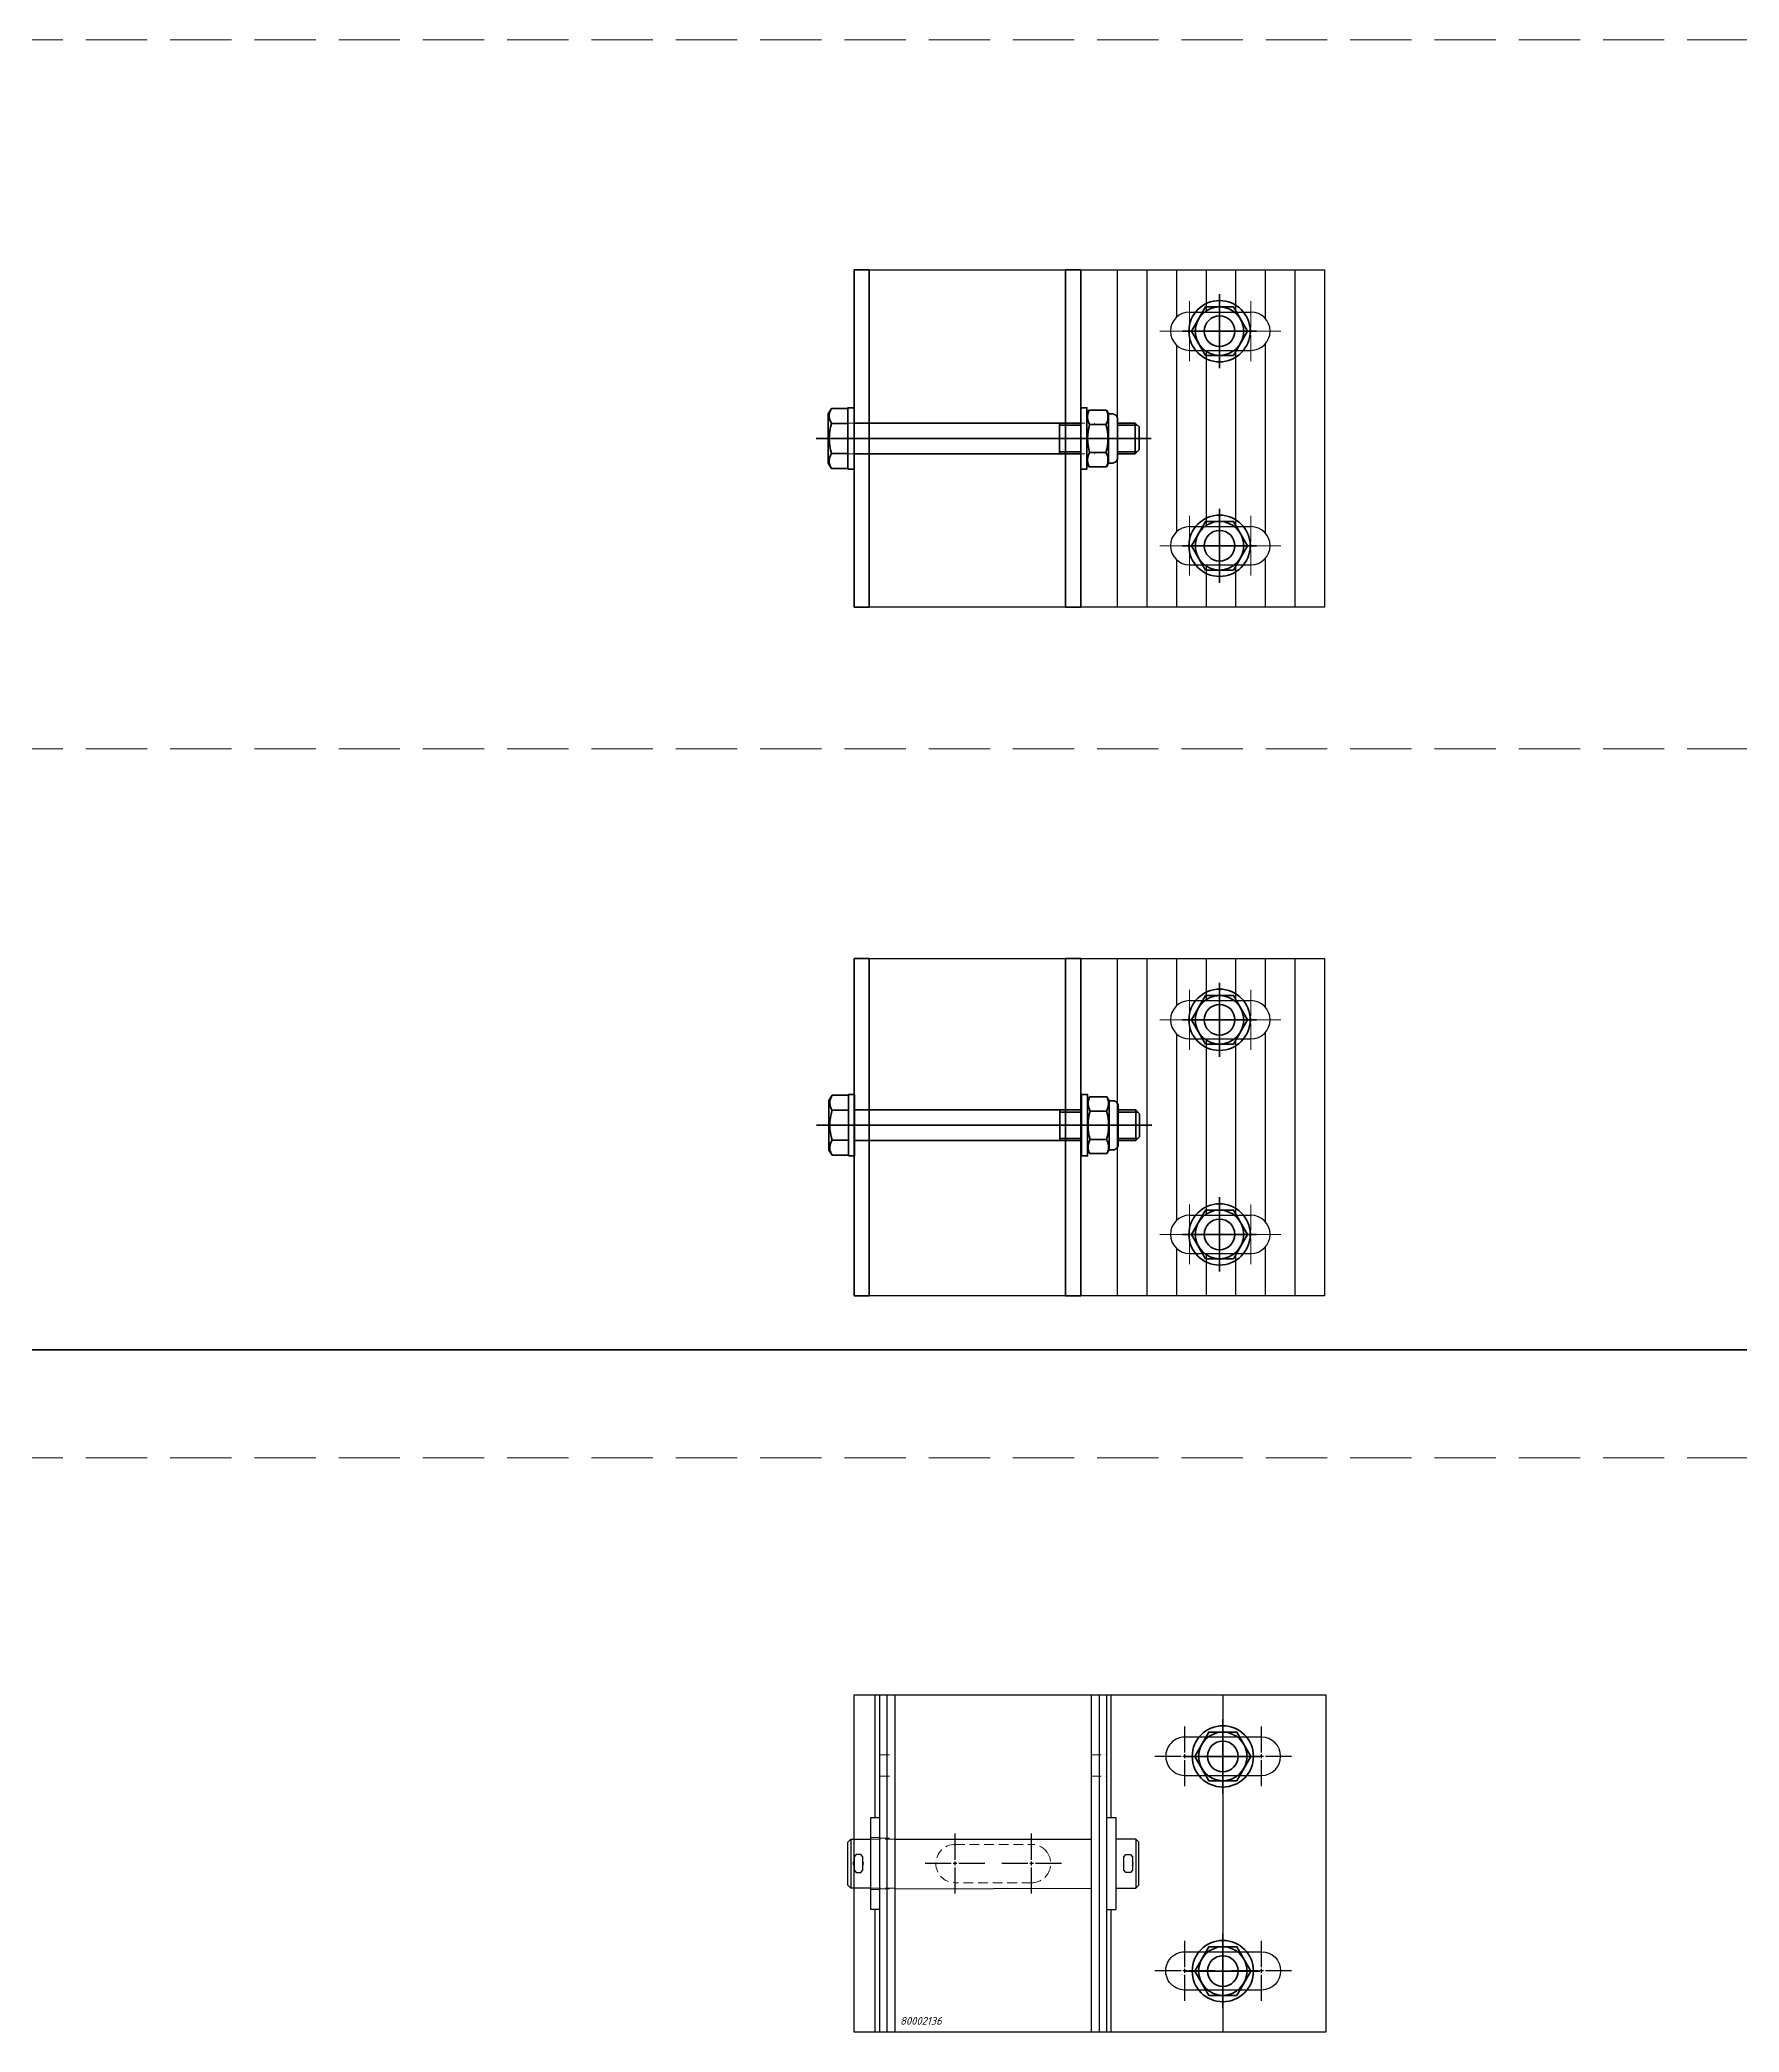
# Model space of a CAD drawing. Header units: millimetres. Extents: x -29692 to 34729, y -8412 to 43293.
# Drawn here: x -10134 to -9580, y -223 to 427 of the extents above; entities that cross this region are included whole.
import ezdxf

# ---------------------------------------------------------------- set-up
doc = ezdxf.new("R2010")
doc.units = ezdxf.units.MM
for name, pattern in [('ACAD_ISO10W100', [18, 12, -3, 0, -3]), ('CENTER2', [28.575, 19.05, -3.175, 3.175, -3.175]), ('HIDDEN2', [4.7625, 3.175, -1.5875]), ('JIS_02_4.0', [5.5, 4, -1.5])]:
    doc.linetypes.add(name, pattern=pattern)
doc.layers.get('Defpoints').update_dxf_attribs({"color": 4, "lineweight": 35})
doc.layers.add('_0_001_Профили', color=150, linetype='Continuous', lineweight=35)
doc.layers.add('_MB_hidden_0.09', color=125, linetype='HIDDEN2', lineweight=9)
doc.layers.add('_0_007_Кронштейны_01', color=30, linetype='Continuous')
doc.layers.add('_0_023 _Линия_04', color=96, linetype='JIS_02_4.0', lineweight=9, plot=False)
doc.styles.add('_DZ_2.5', font='isocpeui.ttf', dxfattribs={"height": 2.5})
doc.linetypes.add('PSK_Weld_09', pattern='A,1.499999,1e-06,[130,ltypeshp.shx,S=0.75,R=0,X=0,Y=0.75],0', length=1.5)

# ---------------------------------------------------------------- blocks, each defined once
blk = doc.blocks.new('*U256')
at = {"layer": '_0_007_Кронштейны_01', "color": 0, "linetype": 'ACAD_ISO10W100', "lineweight": 5, "transparency": 16777216}
for p, q in [((0, 1.25), (0, 9.75)), ((-9.75, 0), (-1.25, 0)), ((1.25, 0), (9.75, 0)), ((0, -9.75), (0, -1.25))]:
    blk.add_line(p, q, dxfattribs=at)
at = {"layer": '_0_007_Кронштейны_01', "color": 0, "linetype": 'Continuous', "lineweight": 5, "transparency": 16777216}
for p, q in [((-0.625, 0), (0.625, 0)), ((0, -0.625), (0, 0.625))]:
    blk.add_line(p, q, dxfattribs=at)
blk = doc.blocks.new('*U257')
at = {"layer": '_0_007_Кронштейны_01', "color": 0, "linetype": 'ACAD_ISO10W100', "lineweight": 5, "transparency": 16777216}
for p, q in [((0, 1.25), (0, 9.75)), ((-9.75, 0), (-1.25, 0)), ((1.25, 0), (9.75, 0)), ((0, -9.75), (0, -1.25))]:
    blk.add_line(p, q, dxfattribs=at)
at = {"layer": '_0_007_Кронштейны_01', "color": 0, "linetype": 'Continuous', "lineweight": 5, "transparency": 16777216}
for p, q in [((-0.625, 0), (0.625, 0)), ((0, -0.625), (0, 0.625))]:
    blk.add_line(p, q, dxfattribs=at)
blk = doc.blocks.new('*U258')
at = {"layer": '_0_007_Кронштейны_01', "color": 0, "linetype": 'ACAD_ISO10W100', "lineweight": 5, "transparency": 16777216}
for p, q in [((0, 1.25), (0, 9.75)), ((-9.75, 0), (-1.25, 0)), ((1.25, 0), (9.75, 0)), ((0, -9.75), (0, -1.25))]:
    blk.add_line(p, q, dxfattribs=at)
at = {"layer": '_0_007_Кронштейны_01', "color": 0, "linetype": 'Continuous', "lineweight": 5, "transparency": 16777216}
for p, q in [((-0.625, 0), (0.625, 0)), ((0, -0.625), (0, 0.625))]:
    blk.add_line(p, q, dxfattribs=at)
blk = doc.blocks.new('*U259')
at = {"layer": '_0_007_Кронштейны_01', "color": 0, "linetype": 'ACAD_ISO10W100', "lineweight": 5, "transparency": 16777216}
for p, q in [((0, 1.25), (0, 9.75)), ((-9.75, 0), (-1.25, 0)), ((1.25, 0), (9.75, 0)), ((0, -9.75), (0, -1.25))]:
    blk.add_line(p, q, dxfattribs=at)
at = {"layer": '_0_007_Кронштейны_01', "color": 0, "linetype": 'Continuous', "lineweight": 5, "transparency": 16777216}
for p, q in [((-0.625, 0), (0.625, 0)), ((0, -0.625), (0, 0.625))]:
    blk.add_line(p, q, dxfattribs=at)
blk = doc.blocks.new('80002132_95мм_Ф1')
at = {"layer": '_0_007_Кронштейны_01'}
for p, q in [((109.5, 96.25), (129.5, 96.25)), ((109.5, 83.75), (129.5, 83.75)), ((109.5, 26.25), (129.5, 26.25)), ((109.5, 13.75), (129.5, 13.75))]:
    blk.add_line(p, q, dxfattribs=at)
at = {"layer": '_0_007_Кронштейны_01', "color": 110, "linetype": 'ACAD_ISO10W100', "lineweight": 5}
for p, q in [((-5.68, 60.01), (11.07, 60)), ((63.32, 60.01), (80.07, 60)), ((-5.68, 50.01), (11.07, 50)), ((63.32, 50.01), (80.07, 50))]:
    blk.add_line(p, q, dxfattribs=at)
at = {"layer": '_0_007_Кронштейны_01', "lineweight": 25, "ltscale": 5}
for points in [[(0, 0), (5, 0), (5, 110), (0, 110)], [(0, 110), (74, 110), (74, 0), (0, 0)], [(69, 0), (74, 0), (74, 110), (69, 110)], [(74, 110), (153.5, 110), (153.5, 0), (74, 0)]]:
    blk.add_lwpolyline(points, close=True, dxfattribs=at)
at = {"layer": '_0_007_Кронштейны_01', "linetype": 'PSK_Weld_09'}
for points in [[(0, 0), (0, 110)], [(5, 110), (5, 0)], [(69, 0), (69, 110)], [(74, 110), (74, 0)]]:
    blk.add_lwpolyline(points, dxfattribs=at)
at = {"layer": '_0_007_Кронштейны_01'}
for points in [[(85.87, 110), (85.87, 0)], [(95.53, 110), (95.53, 0)], [(105.19, 110), (105.19, 94.53)], [(114.85, 110), (114.85, 96.25)], [(124.51, 110), (124.51, 96.2)], [(134.18, 110), (134.18, 94.15)], [(143.84, 110), (143.84, 0)], [(105.19, 85.47), (105.19, 24.53)], [(134.18, 85.85), (134.18, 24.15)], [(114.85, 83.75), (114.85, 26.25)], [(124.51, 83.8), (124.51, 26.2)], [(105.19, 15.47), (105.19, 0)], [(114.85, 13.75), (114.85, 0)], [(124.51, 13.8), (124.51, 0)], [(134.18, 15.85), (134.18, 0)]]:
    blk.add_lwpolyline(points, dxfattribs=at)
for centre, start, end in [((109.5, 90), 90, 270), ((129.5, 90), 270, 90), ((109.5, 20), 90, 270), ((129.5, 20), 270, 90)]:
    blk.add_arc(centre, 6.25, start, end, dxfattribs=at)
at = {"layer": '_0_007_Кронштейны_01', "color": 110, "linetype": 'ACAD_ISO10W100', "lineweight": 5}
for name, p in [('*U257', (109.5, 90)), ('*U256', (129.5, 90)), ('*U259', (109.5, 20)), ('*U258', (129.5, 20))]:
    blk.add_blockref(name, p, dxfattribs=at)
blk = doc.blocks.new('*U341')
at = {"layer": '_0_007_Кронштейны_01', "color": 0, "linetype": 'ACAD_ISO10W100', "lineweight": 5, "transparency": 16777216}
for p, q in [((0, 1.25), (0, 9.75)), ((-9.75, 0), (-1.25, 0)), ((1.25, 0), (9.75, 0)), ((0, -9.75), (0, -1.25))]:
    blk.add_line(p, q, dxfattribs=at)
at = {"layer": '_0_007_Кронштейны_01', "color": 0, "linetype": 'Continuous', "lineweight": 5, "transparency": 16777216}
for p, q in [((-0.625, 0), (0.625, 0)), ((0, -0.625), (0, 0.625))]:
    blk.add_line(p, q, dxfattribs=at)
blk = doc.blocks.new('*U342')
at = {"layer": '_0_007_Кронштейны_01', "color": 0, "linetype": 'ACAD_ISO10W100', "lineweight": 5, "transparency": 16777216}
for p, q in [((0, 1.25), (0, 9.75)), ((-9.75, 0), (-1.25, 0)), ((1.25, 0), (9.75, 0)), ((0, -9.75), (0, -1.25))]:
    blk.add_line(p, q, dxfattribs=at)
at = {"layer": '_0_007_Кронштейны_01', "color": 0, "linetype": 'Continuous', "lineweight": 5, "transparency": 16777216}
for p, q in [((-0.625, 0), (0.625, 0)), ((0, -0.625), (0, 0.625))]:
    blk.add_line(p, q, dxfattribs=at)
blk = doc.blocks.new('*U343')
at = {"layer": '_0_007_Кронштейны_01', "color": 0, "linetype": 'ACAD_ISO10W100', "lineweight": 5, "transparency": 16777216}
for p, q in [((0, 1.25), (0, 9.75)), ((-9.75, 0), (-1.25, 0)), ((1.25, 0), (9.75, 0)), ((0, -9.75), (0, -1.25))]:
    blk.add_line(p, q, dxfattribs=at)
at = {"layer": '_0_007_Кронштейны_01', "color": 0, "linetype": 'Continuous', "lineweight": 5, "transparency": 16777216}
for p, q in [((-0.625, 0), (0.625, 0)), ((0, -0.625), (0, 0.625))]:
    blk.add_line(p, q, dxfattribs=at)
blk = doc.blocks.new('*U344')
at = {"layer": '_0_007_Кронштейны_01', "color": 0, "linetype": 'ACAD_ISO10W100', "lineweight": 5, "transparency": 16777216}
for p, q in [((0, 1.25), (0, 9.75)), ((-9.75, 0), (-1.25, 0)), ((1.25, 0), (9.75, 0)), ((0, -9.75), (0, -1.25))]:
    blk.add_line(p, q, dxfattribs=at)
at = {"layer": '_0_007_Кронштейны_01', "color": 0, "linetype": 'Continuous', "lineweight": 5, "transparency": 16777216}
for p, q in [((-0.625, 0), (0.625, 0)), ((0, -0.625), (0, 0.625))]:
    blk.add_line(p, q, dxfattribs=at)
blk = doc.blocks.new('80002135_95мм_Ф1')
at = {"layer": '_0_007_Кронштейны_01'}
for p, q in [((109.5, 96.25), (129.5, 96.25)), ((109.5, 83.75), (129.5, 83.75)), ((109.5, 26.25), (129.5, 26.25)), ((109.5, 13.75), (129.5, 13.75))]:
    blk.add_line(p, q, dxfattribs=at)
at = {"layer": '_0_007_Кронштейны_01', "color": 110, "linetype": 'ACAD_ISO10W100', "lineweight": 5}
for p, q in [((-5.68, 55.6), (11.07, 55.59)), ((63.32, 55.6), (80.07, 55.59))]:
    blk.add_line(p, q, dxfattribs=at)
at = {"layer": '_0_007_Кронштейны_01', "lineweight": 25, "ltscale": 5}
for points in [[(0, 0), (5, 0), (5, 110), (0, 110)], [(0, 110), (74, 110), (74, 0), (0, 0)], [(69, 0), (74, 0), (74, 110), (69, 110)], [(74, 110), (153.5, 110), (153.5, 0), (74, 0)]]:
    blk.add_lwpolyline(points, close=True, dxfattribs=at)
at = {"layer": '_0_007_Кронштейны_01', "linetype": 'PSK_Weld_09'}
for points in [[(0, 0), (0, 110)], [(5, 110), (5, 0)], [(69, 0), (69, 110)], [(74, 110), (74, 0)]]:
    blk.add_lwpolyline(points, dxfattribs=at)
at = {"layer": '_0_007_Кронштейны_01'}
for points in [[(85.87, 110), (85.87, 0)], [(95.53, 110), (95.53, 0)], [(105.19, 110), (105.19, 94.53)], [(114.85, 110), (114.85, 96.25)], [(124.51, 110), (124.51, 96.2)], [(134.18, 110), (134.18, 94.15)], [(143.84, 110), (143.84, 0)], [(105.19, 85.47), (105.19, 24.53)], [(134.18, 85.85), (134.18, 24.15)], [(114.85, 83.75), (114.85, 26.25)], [(124.51, 83.8), (124.51, 26.2)], [(105.19, 15.47), (105.19, 0)], [(114.85, 13.75), (114.85, 0)], [(124.51, 13.8), (124.51, 0)], [(134.18, 15.85), (134.18, 0)]]:
    blk.add_lwpolyline(points, dxfattribs=at)
for centre, start, end in [((109.5, 90), 90, 270), ((129.5, 90), 270, 90), ((109.5, 20), 90, 270), ((129.5, 20), 270, 90)]:
    blk.add_arc(centre, 6.25, start, end, dxfattribs=at)
at = {"layer": '_0_007_Кронштейны_01', "color": 110, "linetype": 'ACAD_ISO10W100', "lineweight": 5}
for name, p in [('*U342', (109.5, 90)), ('*U341', (129.5, 90)), ('*U344', (109.5, 20)), ('*U343', (129.5, 20))]:
    blk.add_blockref(name, p, dxfattribs=at)
blk = doc.blocks.new('*U376')
at = {"layer": '_0_007_Кронштейны_01', "color": 0, "linetype": 'CENTER2', "transparency": 16777216}
for p, q in [((0, 1.25), (0, 9.75)), ((-9.75, 0), (-1.25, 0)), ((1.25, 0), (9.75, 0)), ((0, -9.75), (0, -1.25))]:
    blk.add_line(p, q, dxfattribs=at)
at = {"layer": '_0_007_Кронштейны_01', "color": 0, "linetype": 'Continuous', "transparency": 16777216}
for p, q in [((-0.625, 0), (0.625, 0)), ((0, -0.625), (0, 0.625))]:
    blk.add_line(p, q, dxfattribs=at)
blk = doc.blocks.new('*U377')
at = {"layer": '_0_007_Кронштейны_01', "color": 0, "linetype": 'CENTER2', "transparency": 16777216}
for p, q in [((0, 1.25), (0, 9.75)), ((-9.75, 0), (-1.25, 0)), ((1.25, 0), (9.75, 0)), ((0, -9.75), (0, -1.25))]:
    blk.add_line(p, q, dxfattribs=at)
at = {"layer": '_0_007_Кронштейны_01', "color": 0, "linetype": 'Continuous', "transparency": 16777216}
for p, q in [((-0.625, 0), (0.625, 0)), ((0, -0.625), (0, 0.625))]:
    blk.add_line(p, q, dxfattribs=at)
blk = doc.blocks.new('*U378')
at = {"layer": '_0_007_Кронштейны_01', "color": 0, "linetype": 'CENTER2', "transparency": 16777216}
for p, q in [((0, 1.25), (0, 9.75)), ((-9.75, 0), (-1.25, 0)), ((1.25, 0), (9.75, 0)), ((0, -9.75), (0, -1.25))]:
    blk.add_line(p, q, dxfattribs=at)
at = {"layer": '_0_007_Кронштейны_01', "color": 0, "linetype": 'Continuous', "transparency": 16777216}
for p, q in [((-0.625, 0), (0.625, 0)), ((0, -0.625), (0, 0.625))]:
    blk.add_line(p, q, dxfattribs=at)
blk = doc.blocks.new('*U379')
at = {"layer": '_0_007_Кронштейны_01', "color": 0, "linetype": 'CENTER2', "transparency": 16777216}
for p, q in [((0, 1.25), (0, 9.75)), ((-9.75, 0), (-1.25, 0)), ((1.25, 0), (9.75, 0)), ((0, -9.75), (0, -1.25))]:
    blk.add_line(p, q, dxfattribs=at)
at = {"layer": '_0_007_Кронштейны_01', "color": 0, "linetype": 'Continuous', "transparency": 16777216}
for p, q in [((-0.625, 0), (0.625, 0)), ((0, -0.625), (0, 0.625))]:
    blk.add_line(p, q, dxfattribs=at)
blk = doc.blocks.new('*U380')
at = {"layer": '_0_007_Кронштейны_01', "color": 0, "linetype": 'CENTER2', "transparency": 16777216}
for p, q in [((0, 1.25), (0, 9.75)), ((-9.75, 0), (-1.25, 0)), ((1.25, 0), (9.75, 0)), ((0, -9.75), (0, -1.25))]:
    blk.add_line(p, q, dxfattribs=at)
at = {"layer": '_0_007_Кронштейны_01', "color": 0, "linetype": 'Continuous', "transparency": 16777216}
for p, q in [((-0.625, 0), (0.625, 0)), ((0, -0.625), (0, 0.625))]:
    blk.add_line(p, q, dxfattribs=at)
blk = doc.blocks.new('*U381')
at = {"layer": '_0_007_Кронштейны_01', "color": 0, "linetype": 'CENTER2', "transparency": 16777216}
for p, q in [((0, 1.25), (0, 9.75)), ((-9.75, 0), (-1.25, 0)), ((1.25, 0), (9.75, 0)), ((0, -9.75), (0, -1.25))]:
    blk.add_line(p, q, dxfattribs=at)
at = {"layer": '_0_007_Кронштейны_01', "color": 0, "linetype": 'Continuous', "transparency": 16777216}
for p, q in [((-0.625, 0), (0.625, 0)), ((0, -0.625), (0, 0.625))]:
    blk.add_line(p, q, dxfattribs=at)
blk = doc.blocks.new('-80002136_top')
at = {"layer": '_0_007_Кронштейны_01'}
for points in [[(108.51, -55), (-45.45, -55), (-45.45, 55), (108.51, 55)], [(-45.45, -2.2), (-44.75, -2.9), (-43.25, -2.9), (-42.55, -2.2), (-42.55, 2.2), (-43.25, 2.9), (-44.75, 2.9), (-45.45, 2.2)], [(45.45, -2.2), (44.75, -2.9), (43.25, -2.9), (42.55, -2.2), (42.55, 2.2), (43.25, 2.9), (44.75, 2.9), (45.45, 2.2)]]:
    blk.add_lwpolyline(points, close=True, dxfattribs=at)
for points in [[(-38.5, 15), (-38.5, 55)], [(-37, -55), (-37, 55)], [(-34.6, -55), (-34.6, 55)], [(-32, -55), (-32, 55)], [(32, -55), (32, 55)], [(34.6, -55), (34.6, 55)], [(37, -55), (37, 55)], [(38.5, 15), (38.5, 55)], [(75, 41.25), (75, 55)], [(75, -28.75), (75, 28.75)], [(-37, -15), (-40, -15), (-40, 15), (-37, 15)], [(37, 15), (40, 15)], [(40, 15), (40, -15)], [(-40, -8), (-46.5, -8), (-47.5, -7), (-47.5, 7), (-46.5, 8), (-40, 8)], [(-46.5, 8), (-46.5, -8)], [(-32, 8), (32, 8)], [(40, -8), (46.5, -8), (47.5, -7), (47.5, 7), (46.5, 8), (40, 8)], [(46.5, 8), (46.5, -8)], [(-32, -8.25), (32, -8)], [(-38.5, -55), (-38.5, -15)], [(37, -15), (40, -15)], [(38.5, -55), (38.5, -15)], [(75, -55), (75, -41.25)]]:
    blk.add_lwpolyline(points, dxfattribs=at)
for points in [[(57.5, 31.25, 0.236068), (62.5, 28.75), (87.5, 28.75, 1), (87.5, 41.25), (62.5, 41.25, 0.236068), (57.5, 38.75)], [(57.5, 38.75, 0.333333), (57.5, 31.25, 0.296226)], [(-45.45, -0.68, -0.221766), (-45.45, 0.68)], [(-42.55, -0.68, 0.221766), (-42.55, 0.68)], [(45.45, -0.68, 0.221766), (45.45, 0.68)], [(57.5, -38.75, -0.333333), (57.5, -31.25, -0.296226)], [(57.5, -31.25, -0.236068), (62.5, -28.75), (87.5, -28.75, -1), (87.5, -41.25), (62.5, -41.25, -0.236068), (57.5, -38.75)]]:
    blk.add_lwpolyline(points, format="xyb", dxfattribs=at)
at = {"layer": '_MB_hidden_0.09'}
for points in [[(-37, 35.5), (-32, 35.5)], [(32, 35.5), (37, 35.5)], [(-37, 28.5), (-32, 28.5)], [(32, 28.5), (37, 28.5)], [(-37, 8.5), (-40, 8.5)], [(-40, 8), (-32, 8)], [(-37, 8.25), (-32, 8.25)], [(-40, -8), (-32, -8)], [(-37, -8.5), (-40, -8.5)], [(-37, -8.25), (-32, -8.25)]]:
    blk.add_lwpolyline(points, dxfattribs=at)
for points in [[(17.5, -3.75, -0.236068), (12.5, -6.25), (-12.5, -6.25, -1), (-12.5, 6.25), (12.5, 6.25, -0.236068), (17.5, 3.75)], [(17.5, 3.75, -0.333333), (17.5, -3.75, -0.296226)]]:
    blk.add_lwpolyline(points, format="xyb", dxfattribs=at)
at = {"layer": '_0_007_Кронштейны_01', "color": 110, "linetype": 'CENTER2'}
for name, p in [('*U376', (62.5, 35)), ('*U377', (87.5, 35))]:
    blk.add_blockref(name, p, dxfattribs=at)
at = {"layer": '_0_007_Кронштейны_01', "color": 110, "linetype": 'CENTER2', "extrusion": (0, 0, -1)}
for name, p in [('*U381', (12.5, 0)), ('*U380', (-12.5, 0)), ('*U378', (-62.5, -35)), ('*U379', (-87.5, -35))]:
    blk.add_blockref(name, p, dxfattribs=at)
blk = doc.blocks.new('*U382')
at = {"layer": '_0_007_Кронштейны_01'}
blk.add_blockref('-80002136_top', (0, 0), dxfattribs=at)
at = {"layer": 'Defpoints', "color": 24, "style": '_DZ_2.5'}
blk.add_text('80002136', height=2.5, dxfattribs=at).set_placement((-30.38, -52.57))
blk = doc.blocks.new('*U1013')
at = {"color": 0, "linetype": 'ByBlock', "lineweight": -2}
for p, q in [((0, 12.1), (0, -12.1)), ((12.1, 0), (-12.1, 0))]:
    blk.add_line(p, q, dxfattribs=at)
blk.add_lwpolyline([(4.57, -7.92), (9.14, 0), (4.57, 7.92), (-4.57, 7.92), (-9.14, 0), (-4.57, -7.92)], close=True, dxfattribs=at)
for radius in [10, 7.92, 5]:
    blk.add_circle((0, 0), radius, dxfattribs=at)
blk = doc.blocks.new('*U1137')
at = {"color": 0, "linetype": 'ByBlock', "lineweight": -2}
for p, q in [((-12.4, 0), (97, 0)), ((76.86, 4.6), (82.2, 4.6)), ((76.86, -4.6), (82.2, -4.6))]:
    blk.add_line(p, q, dxfattribs=at)
at = {"color": 0, "linetype": 'ByBlock', "lineweight": -2, "ltscale": 16}
for p, q in [((-2, 4.9), (-7.3, 4.9)), ((0, 5), (74, 5)), ((67, 5), (67, -5)), ((67, 4.32), (74, 4.32)), ((86, 5), (91.75, 5)), ((86, 4.32), (92.43, 4.32)), ((91.75, 5), (93, 3.75)), ((91.75, 5), (91.75, -5)), ((93, 3.75), (93, -3.75)), ((-2, -4.9), (-7.3, -4.9)), ((0, -5), (74, -5)), ((67, -4.32), (74, -4.32)), ((86, -4.32), (92.43, -4.32)), ((91.75, -5), (86, -5)), ((93, -3.75), (91.75, -5))]:
    blk.add_line(p, q, dxfattribs=at)
for points in [[(-8.4, -8.09), (-8.4, 8.09), (-7.3, 9.8), (-2, 9.8), (-2, -9.8), (-7.3, -9.8)], [(-2, -10), (0, -10), (0, 10), (-2, 10)], [(74, -10), (76, -10), (76, 10), (74, 10)]]:
    blk.add_lwpolyline(points, close=True, dxfattribs=at)
at = {"color": 0, "linetype": 'ByBlock', "lineweight": -2}
blk.add_lwpolyline([(83.07, -8), (82.35, -9.25), (76.72, -9.25), (76, -8), (76, 8), (76.72, 9.25), (82.35, 9.25), (83.07, 8)], close=True, dxfattribs=at)
for points in [[(76.58, 8.95, 0.235185), (76.86, 4.6, 0.142632), (76.86, -4.6, 0.235185), (76.58, -8.95)], [(82.49, -8.95, 0.235185), (82.2, -4.6, 0.142632), (82.2, 4.6, 0.235185), (82.49, 8.95)]]:
    blk.add_lwpolyline(points, format="xyb", dxfattribs=at)
blk.add_lwpolyline([(84.33, -8, 0.414214), (86, -6.33), (86, 6.33, 0.414214), (84.33, 8), (83.07, 8), (83.07, -8)], format="xyb", close=True, dxfattribs=at)
at = {"color": 0, "linetype": 'ByBlock', "lineweight": -2, "ltscale": 16}
for centre, radius, start, end in [((-3.79, 7.35), 4.28, 150.75967, 214.99661), ((7.81, 0), 15.88, 162.03171, 197.96829), ((-3.79, -7.35), 4.28, 145.00339, 209.24033)]:
    blk.add_arc(centre, radius, start, end, dxfattribs=at)

msp = doc.modelspace()

# ---------------------------------------------------------------- linework, layer by layer
at = {"layer": '_0_023 _Линия_04', "ltscale": 5, "transparency": 33554687}
for p, q in [((-11384.319, 427.277), (-8884.319, 427.277)), ((-11384.319, 196.034), (-8884.319, 196.034)), ((-11384.319, -35.209), (-8884.319, -35.209))]:
    msp.add_line(p, q, dxfattribs=at)
at = {"layer": 'Defpoints', "color": 6}
msp.add_xline((0, 0), (1, 0), dxfattribs=at)

# ---------------------------------------------------------------- block references
at = {"layer": '_0_001_Профили', "color": 110, "extrusion": (0, 0, -1), "xscale": -1, "zscale": -1}
for p in [(9749.439, 332.246), (9749.439, 262.246), (9749.439, 107.621), (9749.439, 37.621), (9748.358, -132.649), (9748.358, -202.68)]:
    msp.add_blockref('*U1013', p, dxfattribs=at)
at = {"layer": '_0_001_Профили', "transparency": 33554687}
for p in [(-9868.689, 297.246), (-9868.509, 73.214)]:
    msp.add_blockref('*U1137', p, dxfattribs=at)
at = {"layer": '_0_001_Профили'}
msp.add_blockref('80002135_95мм_Ф1', (-9868.689, 17.621), dxfattribs=at)
at = {"layer": '_0_007_Кронштейны_01'}
for name, p in [('80002132_95мм_Ф1', (-9868.689, 242.246)), ('*U382', (-9823.239, -167.602))]:
    msp.add_blockref(name, p, dxfattribs=at)

doc.saveas('drawing.dxf')
